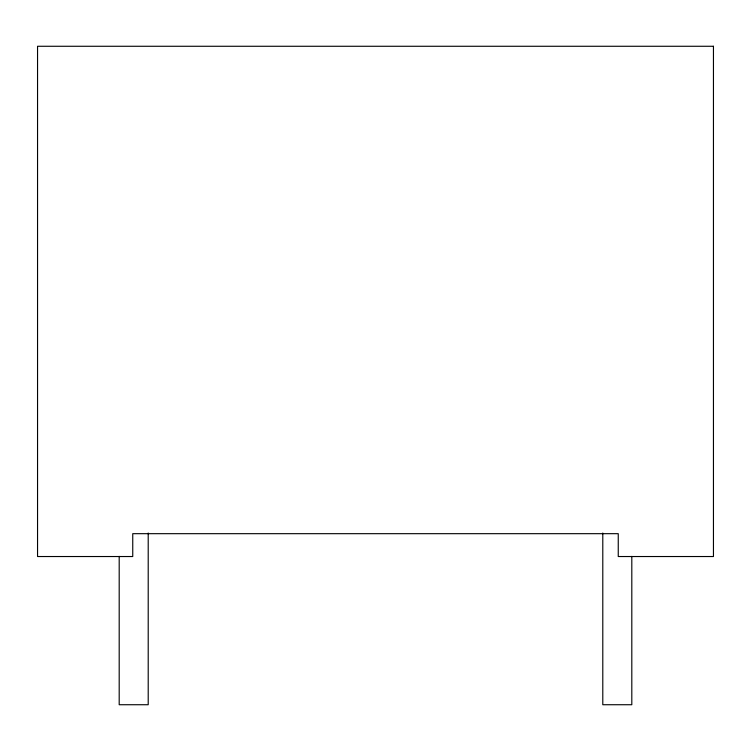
<?xml version="1.0" encoding="UTF-8"?>
<svg xmlns="http://www.w3.org/2000/svg" width="751" height="751" viewBox="0 0 751 751"><rect width="100%" height="100%" fill="white"/><g stroke="black" fill="none" stroke-linecap="round" stroke-linejoin="round"><path stroke-width="1.13" d="M631.807 556.388L631.807 704.729L602.79 704.729L602.79 533.022M148.21 533.022L148.21 704.729L119.193 704.729L119.193 556.388M713.45 46.271L37.55 46.271L37.55 556.529L132.749 556.529L132.749 533.679L618.251 533.679L618.251 556.529L713.45 556.529L713.45 46.271"/></g></svg>
